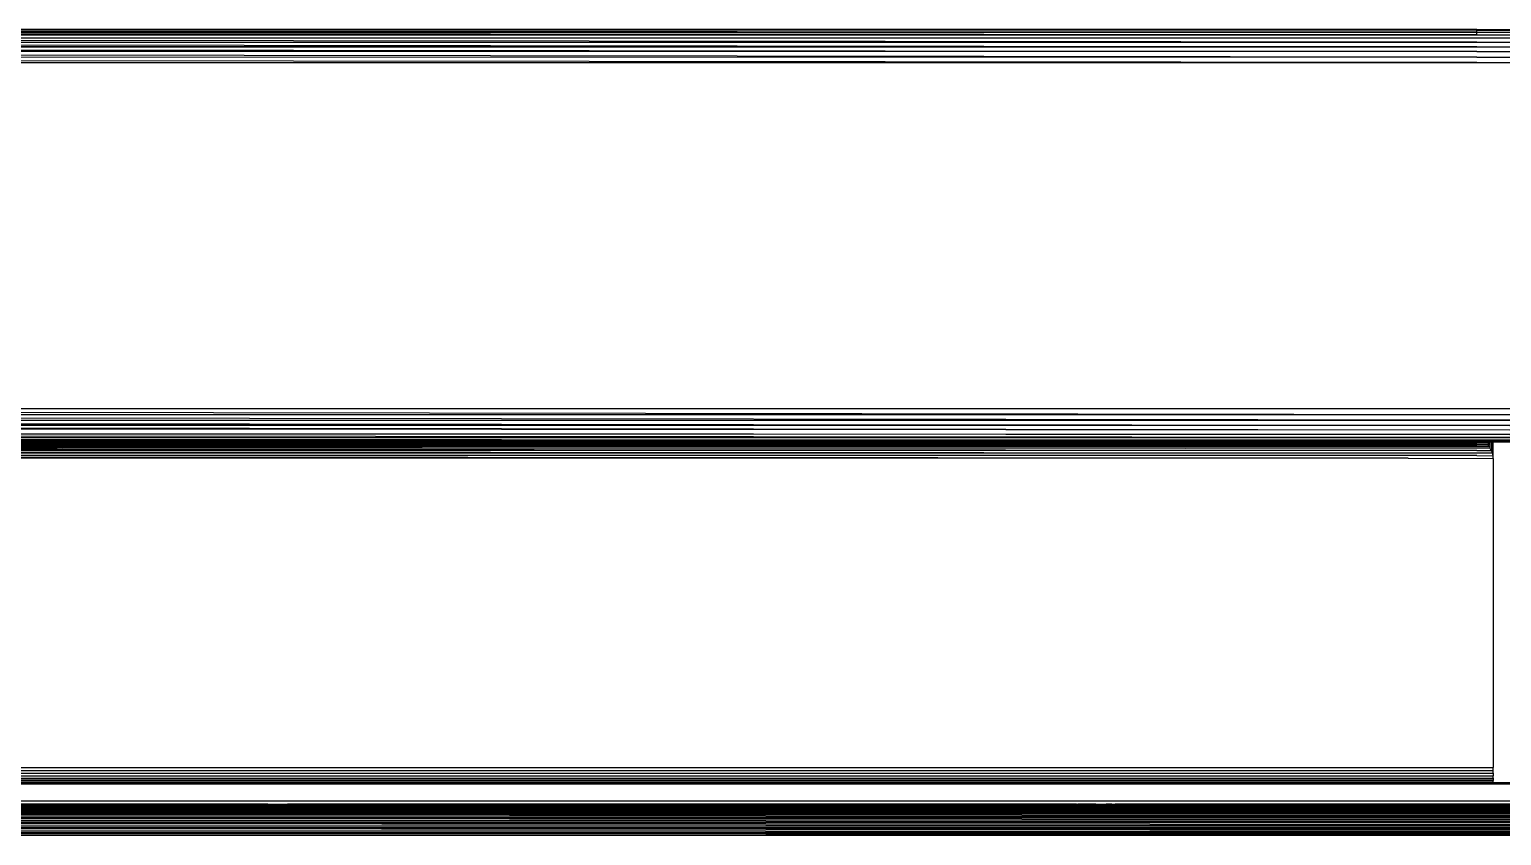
# Model space of a CAD drawing. Header units: inches. Extents: x 12 to 4609, y 5 to 3256.
# Drawn here: x 1011.4 to 1189.2, y 2544.5 to 2641.8 of the extents above; entities that cross this region are included whole.
import ezdxf

# ---------------------------------------------------------------- set-up
doc = ezdxf.new("R2010")
doc.units = ezdxf.units.IN
doc.header["$MEASUREMENT"] = 0

msp = doc.modelspace()

# ---------------------------------------------------------------- linework, layer by layer
for p, q in [((1186.19, 2641.81), (694.18, 2641.81)), ((694.18, 2641.81), (1186.19, 2641.71)), ((1186.19, 2640.29), (694.21, 2640.77)), ((1190.19, 2640.77), (694.21, 2640.77)), ((1186.19, 2641.71), (694.3, 2641.68)), ((1186.19, 2641.49), (694.3, 2641.68)), ((694.5, 2641.49), (1186.19, 2641.49)), ((694.5, 2641.49), (1186.19, 2641.18)), ((694.53, 2641.46), (1186.19, 2641.18)), ((1186.19, 2641.18), (694.56, 2641.42)), ((694.81, 2641.18), (1186.19, 2641.18)), ((1186.19, 2641.81), (1190.19, 2641.81)), ((1186.19, 2641.71), (1186.19, 2641.81)), ((1186.19, 2641.71), (1190.19, 2641.71)), ((1186.19, 2641.49), (1186.19, 2641.71)), ((1186.19, 2641.49), (1190.19, 2641.49)), ((1186.19, 2641.18), (1186.19, 2641.49)), ((1186.19, 2641.18), (1190.19, 2641.18)), ((1186.19, 2639.73), (694.23, 2639.76)), ((694.23, 2639.73), (1186.19, 2639.73)), ((694.23, 2639.73), (1186.19, 2639.13)), ((1186.19, 2639.13), (694.24, 2639.16)), ((1186.19, 2638.48), (694.24, 2639.13)), ((1186.19, 2639.13), (694.24, 2639.13)), ((695.7, 2640.29), (1186.19, 2640.29)), ((695.7, 2640.29), (1186.19, 2639.73)), ((1186.19, 2640.29), (1190.19, 2640.29)), ((1186.19, 2639.73), (1190.19, 2639.73)), ((1186.19, 2639.13), (1190.19, 2639.13)), ((694.24, 2638.52), (1186.19, 2638.48)), ((1186.19, 2638.48), (694.24, 2638.34)), ((1186.19, 2637.82), (694.24, 2638.34)), ((694.25, 2637.82), (1186.19, 2637.82)), ((1186.19, 2638.48), (1190.19, 2638.48)), ((1186.19, 2637.82), (1190.19, 2637.82)), ((1190.19, 2596), (736.07, 2596)), ((1190.19, 2595.3), (736.07, 2596)), ((1190.19, 2595.3), (736.76, 2595.3)), ((1190.19, 2594.63), (736.76, 2595.3)), ((1190.19, 2594.63), (736.76, 2595.26)), ((737.37, 2594.63), (1190.19, 2594)), ((737.37, 2594.63), (1190.19, 2594.63)), ((737.47, 2594.53), (1190.19, 2594)), ((1190.19, 2594), (737.56, 2594.44)), ((1190.19, 2594), (737.99, 2594.01)), ((1190.19, 2593.43), (737.99, 2594.01)), ((1190.19, 2593.43), (738.23, 2593.78)), ((738.8, 2593.2), (1190.19, 2592.93)), ((1190.19, 2592.93), (738.86, 2593.14)), ((1190.19, 2592.93), (739.06, 2592.95)), ((1190.19, 2592.54), (739.06, 2592.95)), ((739.35, 2592.65), (1190.19, 2592.54)), ((739.46, 2592.55), (1190.19, 2592.24)), ((739.46, 2592.55), (1190.19, 2592.54)), ((1190.19, 2592.24), (739.7, 2592.31)), ((1190.19, 2592.24), (739.73, 2592.27)), ((739.95, 2592.06), (1190.19, 2592.24)), ((1190.19, 2592.06), (739.95, 2592.06)), ((741.99, 2591.7), (1186.19, 2591.71)), ((1186.19, 2591.51), (741.99, 2591.7)), ((741.99, 2591.55), (1186.19, 2591.51)), ((1186.19, 2591.71), (742.01, 2591.86)), ((1130.79, 2591.86), (742.01, 2591.86)), ((742.01, 2590.99), (1186.19, 2590.69)), ((1186.19, 2590.99), (742.01, 2590.99)), ((742.02, 2591.51), (1186.19, 2591.51)), ((742.02, 2591.33), (1058.83, 2591.33)), ((1058.83, 2591.33), (742.02, 2591.28)), ((1151.06, 2591.28), (742.02, 2591.25)), ((1014.72, 2591.09), (742.02, 2591.25)), ((742.02, 2590.69), (1186.19, 2590.69)), ((774.31, 2591.98), (1130.79, 2591.86)), ((832.95, 2591.46), (1058.83, 2591.33)), ((1008.06, 2592), (1186.19, 2591.98)), ((1014.72, 2591.09), (1015.42, 2591.09)), ((1186.19, 2590.99), (1015.42, 2591.09)), ((1058.83, 2591.33), (1151.06, 2591.28)), ((1187.61, 2591.87), (1130.79, 2591.86)), ((1187.81, 2591.27), (1151.06, 2591.28)), ((1186.19, 2591.98), (1186.54, 2592)), ((1186.19, 2591.71), (1187.61, 2591.71)), ((1186.19, 2591.51), (1187.61, 2591.51)), ((1186.19, 2590.99), (1187.95, 2590.99)), ((1186.19, 2590.69), (1186.37, 2590.7)), ((1186.37, 2590.7), (1188.1, 2590.69)), ((1186.64, 2591.98), (1186.54, 2592)), ((1186.81, 2592), (1186.64, 2591.98)), ((1186.81, 2591.93), (1186.64, 2591.98)), ((1186.81, 2591.93), (1186.81, 2592)), ((1186.81, 2592), (1187.61, 2592)), ((1187.61, 2592), (1187.81, 2592)), ((1187.61, 2591.87), (1187.61, 2592)), ((1187.61, 2591.87), (1187.81, 2591.87)), ((1187.61, 2591.71), (1187.61, 2591.87)), ((1187.61, 2591.71), (1187.81, 2591.71)), ((1187.61, 2591.51), (1187.61, 2591.71)), ((1187.61, 2591.45), (1187.61, 2591.51)), ((1187.61, 2591.51), (1187.81, 2591.51)), ((1187.81, 2591.87), (1187.81, 2592)), ((1187.98, 2592), (1187.81, 2592)), ((1187.81, 2591.71), (1187.81, 2591.87)), ((1187.81, 2591.51), (1187.81, 2591.71)), ((1187.81, 2591.27), (1187.81, 2591.51)), ((1187.81, 2591.21), (1187.81, 2591.27)), ((1187.95, 2590.99), (1187.81, 2591.21)), ((1187.98, 2590.94), (1187.95, 2590.99)), ((1187.98, 2592), (1187.98, 2590.94)), ((1188.1, 2592), (1187.98, 2592)), ((1188.1, 2590.69), (1187.98, 2590.94)), ((1188.1, 2590.69), (1188.1, 2592)), ((1188.17, 2592), (1188.1, 2592)), ((1188.1, 2590.66), (1188.1, 2590.69)), ((1188.17, 2590.35), (1188.1, 2590.66)), ((1188.19, 2591.38), (1188.17, 2592)), ((1190.19, 2592), (1188.17, 2592)), ((1188.19, 2590.37), (1188.19, 2591.38)), ((1177.91, 2590.05), (742.03, 2590.37)), ((1177.91, 2590.05), (742.03, 2590.34)), ((1177.91, 2590.05), (742.03, 2590.04)), ((857.19, 2590.57), (1186.19, 2590.37)), ((1186.19, 2590.37), (883.78, 2590.37)), ((1177.91, 2590.05), (1188.19, 2590.04)), ((1186.19, 2590.37), (1188.17, 2590.35)), ((1188.17, 2590.35), (1188.19, 2590.37)), ((1188.19, 2590.33), (1188.17, 2590.35)), ((1188.19, 2590.04), (1188.19, 2590.33)), ((1188.19, 2590.04), (1188.19, 2552.71)), ((783.37, 2552.71), (1188.19, 2552.71)), ((783.37, 2552.36), (1188.19, 2552.36)), ((783.37, 2552.02), (1188.19, 2552.02)), ((783.37, 2551.71), (1188.19, 2551.71)), ((1188.19, 2552.36), (1188.19, 2552.71)), ((1188.19, 2552.02), (1188.19, 2552.36)), ((1188.19, 2552.02), (1188.19, 2551.71)), ((1188.19, 2551.43), (1188.19, 2551.71)), ((783.37, 2551.42), (1188.19, 2551.43)), ((783.37, 2551.34), (1188.19, 2551.34)), ((783.37, 2551.17), (1188.19, 2551.17)), ((783.37, 2550.97), (1188.19, 2550.97)), ((783.37, 2550.83), (1190.19, 2550.83)), ((783.37, 2550.74), (1190.19, 2550.74)), ((1190.19, 2550.71), (783.37, 2550.71)), ((1188.19, 2551.43), (1188.19, 2551.34)), ((1188.19, 2551.34), (1188.19, 2551.17)), ((1188.19, 2550.97), (1188.19, 2551.17)), ((1188.19, 2550.97), (1188.19, 2550.92)), ((1188.19, 2550.92), (1190.19, 2550.92)), ((783.37, 2548.71), (1190.19, 2548.71)), ((1037.69, 2548.31), (785.79, 2548.31)), ((785.99, 2548.25), (1037.69, 2548.26)), ((785.99, 2548.25), (1037.69, 2548.23)), ((786.09, 2548.16), (1594.21, 2548.08)), ((786.09, 2548.16), (1594.12, 2547.93)), ((1037.69, 2548.16), (786.09, 2548.16)), ((786.18, 2548.07), (1037.69, 2548.03)), ((1037.69, 2547.83), (786.27, 2547.93)), ((1037.69, 2547.89), (786.27, 2547.93)), ((1037.69, 2547.93), (786.27, 2547.93)), ((1037.69, 2548.31), (1037.73, 2548.31)), ((1037.69, 2548.31), (1037.69, 2548.26)), ((1037.69, 2548.26), (1037.69, 2548.23)), ((1037.69, 2548.26), (1037.73, 2548.26)), ((1037.69, 2548.23), (1037.73, 2548.23)), ((1037.69, 2548.23), (1037.69, 2548.16)), ((1037.73, 2548.16), (1037.69, 2548.16)), ((1037.69, 2548.03), (1037.69, 2547.93)), ((1037.69, 2548.03), (1037.73, 2548.03)), ((1037.73, 2547.93), (1037.69, 2547.93)), ((1037.69, 2547.93), (1037.69, 2547.89)), ((1037.84, 2548.31), (1037.73, 2548.31)), ((1037.73, 2548.31), (1037.73, 2548.26)), ((1037.73, 2548.26), (1037.73, 2548.23)), ((1037.73, 2548.26), (1037.84, 2548.26)), ((1037.73, 2548.23), (1037.73, 2548.16)), ((1037.73, 2548.23), (1037.84, 2548.23)), ((1037.84, 2548.16), (1037.73, 2548.16)), ((1037.73, 2548.03), (1037.73, 2547.93)), ((1037.73, 2548.03), (1037.84, 2548.03)), ((1037.84, 2547.93), (1037.73, 2547.93)), ((1037.73, 2547.93), (1037.73, 2547.89)), ((1038.03, 2548.31), (1037.84, 2548.31)), ((1037.84, 2548.31), (1037.84, 2548.26)), ((1037.84, 2548.26), (1037.84, 2548.23)), ((1037.84, 2548.26), (1038.03, 2548.26)), ((1037.84, 2548.23), (1037.84, 2548.16)), ((1037.84, 2548.23), (1038.03, 2548.23)), ((1038.03, 2548.16), (1037.84, 2548.16)), ((1037.84, 2548.03), (1037.84, 2547.93)), ((1037.84, 2548.03), (1038.03, 2548.03)), ((1038.03, 2547.93), (1037.84, 2547.93)), ((1037.84, 2547.93), (1037.84, 2547.89)), ((1038.28, 2548.31), (1038.03, 2548.31)), ((1038.03, 2548.31), (1038.03, 2548.26)), ((1038.03, 2548.26), (1038.03, 2548.23)), ((1038.03, 2548.26), (1038.28, 2548.26)), ((1038.03, 2548.23), (1038.03, 2548.16)), ((1038.03, 2548.23), (1038.28, 2548.23)), ((1038.28, 2548.16), (1038.03, 2548.16)), ((1038.03, 2548.03), (1038.03, 2547.93)), ((1038.03, 2548.03), (1038.28, 2548.03)), ((1038.03, 2547.93), (1038.03, 2547.89)), ((1038.28, 2547.93), (1038.03, 2547.93)), ((1038.59, 2548.31), (1038.28, 2548.31)), ((1038.28, 2548.31), (1038.28, 2548.26)), ((1038.28, 2548.26), (1038.28, 2548.23)), ((1038.28, 2548.26), (1038.59, 2548.26)), ((1038.28, 2548.23), (1038.28, 2548.16)), ((1038.28, 2548.23), (1038.59, 2548.23)), ((1038.59, 2548.16), (1038.28, 2548.16)), ((1038.28, 2548.03), (1038.28, 2547.93)), ((1038.28, 2548.03), (1038.59, 2548.03)), ((1038.28, 2547.93), (1038.28, 2547.89)), ((1038.59, 2547.93), (1038.28, 2547.93)), ((1038.94, 2548.31), (1038.59, 2548.31)), ((1038.59, 2548.31), (1038.59, 2548.26)), ((1038.59, 2548.26), (1038.59, 2548.23)), ((1038.59, 2548.26), (1038.94, 2548.26)), ((1038.59, 2548.23), (1038.59, 2548.16)), ((1038.59, 2548.23), (1038.94, 2548.23)), ((1038.94, 2548.16), (1038.59, 2548.16)), ((1038.59, 2548.03), (1038.59, 2547.93)), ((1038.59, 2548.03), (1038.94, 2548.03)), ((1038.59, 2547.93), (1038.59, 2547.89)), ((1038.94, 2547.93), (1038.59, 2547.93)), ((1039.34, 2548.31), (1038.94, 2548.31)), ((1038.94, 2548.31), (1038.94, 2548.26)), ((1038.94, 2548.26), (1038.94, 2548.23)), ((1038.94, 2548.26), (1039.34, 2548.26)), ((1038.94, 2548.23), (1038.94, 2548.16)), ((1038.94, 2548.23), (1039.34, 2548.23)), ((1039.34, 2548.16), (1038.94, 2548.16)), ((1038.94, 2548.03), (1038.94, 2547.93)), ((1038.94, 2548.03), (1039.34, 2548.03)), ((1038.94, 2547.93), (1038.94, 2547.89)), ((1039.34, 2547.93), (1038.94, 2547.93)), ((1039.76, 2548.31), (1039.34, 2548.31)), ((1039.34, 2548.31), (1039.34, 2548.26)), ((1039.34, 2548.26), (1039.34, 2548.23)), ((1039.34, 2548.26), (1039.76, 2548.26)), ((1039.34, 2548.23), (1039.34, 2548.16)), ((1039.34, 2548.23), (1039.76, 2548.23)), ((1039.76, 2548.16), (1039.34, 2548.16)), ((1039.34, 2548.03), (1039.34, 2547.93)), ((1039.34, 2548.03), (1039.76, 2548.03)), ((1039.34, 2547.93), (1039.34, 2547.89)), ((1039.76, 2547.93), (1039.34, 2547.93)), ((1040.19, 2548.31), (1039.76, 2548.31)), ((1039.76, 2548.31), (1039.76, 2548.26)), ((1039.76, 2548.26), (1039.76, 2548.23)), ((1039.76, 2548.26), (1040.19, 2548.26)), ((1039.76, 2548.23), (1039.76, 2548.16)), ((1039.76, 2548.23), (1040.19, 2548.23)), ((1040.19, 2548.16), (1039.76, 2548.16)), ((1039.76, 2548.03), (1039.76, 2547.93)), ((1039.76, 2548.03), (1040.19, 2548.03)), ((1039.76, 2547.93), (1039.76, 2547.89)), ((1040.19, 2547.93), (1039.76, 2547.93)), ((1040.19, 2548.31), (1040.63, 2548.31)), ((1040.19, 2548.26), (1040.19, 2548.31)), ((1040.19, 2548.23), (1040.19, 2548.26)), ((1040.19, 2548.26), (1040.63, 2548.26)), ((1040.19, 2548.16), (1040.19, 2548.23)), ((1040.19, 2548.23), (1040.63, 2548.23)), ((1040.63, 2548.16), (1040.19, 2548.16)), ((1040.19, 2547.93), (1040.19, 2548.03)), ((1040.19, 2548.03), (1040.63, 2548.03)), ((1040.19, 2547.89), (1040.19, 2547.93)), ((1040.63, 2547.93), (1040.19, 2547.93)), ((1040.63, 2548.31), (1041.05, 2548.31)), ((1040.63, 2548.31), (1040.63, 2548.26)), ((1040.63, 2548.26), (1040.63, 2548.23)), ((1040.63, 2548.26), (1041.05, 2548.26)), ((1040.63, 2548.23), (1040.63, 2548.16)), ((1040.63, 2548.23), (1041.05, 2548.23)), ((1041.05, 2548.16), (1040.63, 2548.16)), ((1040.63, 2548.03), (1040.63, 2547.93)), ((1040.63, 2548.03), (1041.05, 2548.03)), ((1040.63, 2547.93), (1040.63, 2547.89)), ((1041.05, 2547.93), (1040.63, 2547.93)), ((1041.05, 2548.31), (1041.44, 2548.31)), ((1041.05, 2548.31), (1041.05, 2548.26)), ((1041.05, 2548.26), (1041.05, 2548.23)), ((1041.05, 2548.26), (1041.44, 2548.26)), ((1041.05, 2548.23), (1041.05, 2548.16)), ((1041.05, 2548.23), (1041.44, 2548.23)), ((1041.44, 2548.16), (1041.05, 2548.16)), ((1041.05, 2548.03), (1041.05, 2547.93)), ((1041.05, 2548.03), (1041.44, 2548.03)), ((1041.05, 2547.93), (1041.05, 2547.89)), ((1041.44, 2547.93), (1041.05, 2547.93)), ((1041.44, 2548.31), (1041.8, 2548.31)), ((1041.44, 2548.31), (1041.44, 2548.26)), ((1041.44, 2548.26), (1041.44, 2548.23)), ((1041.44, 2548.26), (1041.8, 2548.26)), ((1041.44, 2548.23), (1041.44, 2548.16)), ((1041.44, 2548.23), (1041.8, 2548.23)), ((1041.8, 2548.16), (1041.44, 2548.16)), ((1041.44, 2548.03), (1041.44, 2547.93)), ((1041.44, 2548.03), (1041.8, 2548.03)), ((1041.44, 2547.93), (1041.44, 2547.89)), ((1041.8, 2547.93), (1041.44, 2547.93)), ((1041.8, 2548.31), (1042.11, 2548.31)), ((1041.8, 2548.31), (1041.8, 2548.26)), ((1041.8, 2548.26), (1041.8, 2548.23)), ((1041.8, 2548.26), (1042.11, 2548.26)), ((1041.8, 2548.23), (1041.8, 2548.16)), ((1041.8, 2548.23), (1042.11, 2548.23)), ((1042.11, 2548.16), (1041.8, 2548.16)), ((1041.8, 2548.03), (1041.8, 2547.93)), ((1041.8, 2548.03), (1042.11, 2548.03)), ((1041.8, 2547.93), (1041.8, 2547.89)), ((1042.11, 2547.93), (1041.8, 2547.93)), ((1042.11, 2548.31), (1042.36, 2548.31)), ((1042.11, 2548.31), (1042.11, 2548.26)), ((1042.11, 2548.26), (1042.11, 2548.23)), ((1042.11, 2548.26), (1042.36, 2548.26)), ((1042.11, 2548.23), (1042.11, 2548.16)), ((1042.11, 2548.23), (1042.36, 2548.23)), ((1042.36, 2548.16), (1042.11, 2548.16)), ((1042.11, 2548.03), (1042.11, 2547.93)), ((1042.11, 2548.03), (1042.36, 2548.03)), ((1042.11, 2547.93), (1042.11, 2547.89)), ((1042.36, 2547.93), (1042.11, 2547.93)), ((1042.36, 2548.31), (1042.54, 2548.31)), ((1042.36, 2548.31), (1042.36, 2548.26)), ((1042.36, 2548.26), (1042.36, 2548.23)), ((1042.36, 2548.26), (1042.54, 2548.26)), ((1042.36, 2548.23), (1042.36, 2548.16)), ((1042.36, 2548.23), (1042.54, 2548.23)), ((1042.54, 2548.16), (1042.36, 2548.16)), ((1042.36, 2548.03), (1042.36, 2547.93)), ((1042.36, 2548.03), (1042.54, 2548.03)), ((1042.36, 2547.93), (1042.36, 2547.89)), ((1042.54, 2547.93), (1042.36, 2547.93)), ((1042.66, 2548.31), (1042.54, 2548.31)), ((1042.54, 2548.31), (1042.54, 2548.26)), ((1042.54, 2548.26), (1042.54, 2548.23)), ((1042.54, 2548.26), (1042.66, 2548.26)), ((1042.54, 2548.23), (1042.54, 2548.16)), ((1042.54, 2548.23), (1042.66, 2548.23)), ((1042.66, 2548.16), (1042.54, 2548.16)), ((1042.54, 2548.03), (1042.54, 2547.93)), ((1042.54, 2548.03), (1042.66, 2548.03)), ((1042.54, 2547.93), (1042.54, 2547.89)), ((1042.66, 2547.93), (1042.54, 2547.93)), ((1042.66, 2548.31), (1042.69, 2548.31)), ((1042.66, 2548.31), (1042.66, 2548.26)), ((1042.66, 2548.26), (1042.66, 2548.23)), ((1042.66, 2548.26), (1042.69, 2548.26)), ((1042.66, 2548.23), (1042.66, 2548.16)), ((1042.66, 2548.23), (1042.69, 2548.23)), ((1042.69, 2548.16), (1042.66, 2548.16)), ((1042.66, 2548.03), (1042.66, 2547.93)), ((1042.66, 2548.03), (1042.69, 2548.03)), ((1042.66, 2547.93), (1042.66, 2547.89)), ((1042.69, 2547.93), (1042.66, 2547.93)), ((1042.69, 2548.31), (1042.69, 2548.26)), ((1137.69, 2548.31), (1042.69, 2548.31)), ((1042.69, 2548.26), (1042.69, 2548.23)), ((1042.69, 2548.26), (1137.69, 2548.26)), ((1042.69, 2548.23), (1042.69, 2548.16)), ((1042.69, 2548.23), (1137.69, 2548.22)), ((1137.69, 2548.16), (1042.69, 2548.16)), ((1042.69, 2548.03), (1042.69, 2547.93)), ((1042.69, 2548.03), (1137.69, 2548.01)), ((1042.69, 2547.93), (1042.69, 2547.89)), ((1137.69, 2547.93), (1042.69, 2547.93)), ((1137.73, 2548.31), (1137.69, 2548.31)), ((1137.69, 2548.31), (1137.69, 2548.26)), ((1137.69, 2548.26), (1137.69, 2548.22)), ((1137.69, 2548.26), (1137.73, 2548.26)), ((1137.69, 2548.22), (1137.69, 2548.16)), ((1137.69, 2548.22), (1137.73, 2548.22)), ((1137.73, 2548.16), (1137.69, 2548.16)), ((1137.69, 2548.01), (1137.69, 2547.93)), ((1137.69, 2548.01), (1137.73, 2548.01)), ((1137.69, 2547.93), (1137.69, 2547.88)), ((1137.73, 2547.93), (1137.69, 2547.93)), ((1137.84, 2548.31), (1137.73, 2548.31)), ((1137.73, 2548.31), (1137.73, 2548.26)), ((1137.73, 2548.26), (1137.73, 2548.22)), ((1137.73, 2548.26), (1137.84, 2548.26)), ((1137.73, 2548.22), (1137.73, 2548.16)), ((1137.73, 2548.22), (1137.84, 2548.22)), ((1137.84, 2548.16), (1137.73, 2548.16)), ((1137.73, 2548.01), (1137.73, 2547.93)), ((1137.73, 2548.01), (1137.84, 2548.01)), ((1137.73, 2547.93), (1137.73, 2547.88)), ((1137.84, 2547.93), (1137.73, 2547.93)), ((1137.84, 2548.31), (1138.03, 2548.31)), ((1137.84, 2548.31), (1137.84, 2548.26)), ((1137.84, 2548.26), (1137.84, 2548.22)), ((1137.84, 2548.26), (1138.03, 2548.26)), ((1137.84, 2548.22), (1137.84, 2548.16)), ((1137.84, 2548.22), (1138.03, 2548.22)), ((1138.03, 2548.16), (1137.84, 2548.16)), ((1137.84, 2548.01), (1137.84, 2547.93)), ((1137.84, 2548.01), (1138.03, 2548.01)), ((1137.84, 2547.93), (1137.84, 2547.88)), ((1138.03, 2547.93), (1137.84, 2547.93)), ((1138.28, 2548.31), (1138.03, 2548.31)), ((1138.03, 2548.31), (1138.03, 2548.26)), ((1138.03, 2548.26), (1138.03, 2548.22)), ((1138.03, 2548.26), (1138.28, 2548.26)), ((1138.03, 2548.22), (1138.03, 2548.16)), ((1138.03, 2548.22), (1138.28, 2548.22)), ((1138.28, 2548.16), (1138.03, 2548.16)), ((1138.03, 2548.01), (1138.03, 2547.93)), ((1138.03, 2548.01), (1138.28, 2548.01)), ((1138.03, 2547.93), (1138.03, 2547.88)), ((1138.28, 2547.93), (1138.03, 2547.93)), ((1138.59, 2548.31), (1138.28, 2548.31)), ((1138.28, 2548.31), (1138.28, 2548.26)), ((1138.28, 2548.26), (1138.28, 2548.22)), ((1138.28, 2548.26), (1138.59, 2548.26)), ((1138.28, 2548.22), (1138.28, 2548.16)), ((1138.28, 2548.22), (1138.59, 2548.22)), ((1138.59, 2548.16), (1138.28, 2548.16)), ((1138.28, 2548.01), (1138.28, 2547.93)), ((1138.28, 2548.01), (1138.59, 2548.01)), ((1138.28, 2547.93), (1138.28, 2547.88)), ((1138.59, 2547.93), (1138.28, 2547.93)), ((1138.94, 2548.31), (1138.59, 2548.31)), ((1138.59, 2548.31), (1138.59, 2548.26)), ((1138.59, 2548.26), (1138.59, 2548.22)), ((1138.59, 2548.26), (1138.94, 2548.26)), ((1138.59, 2548.22), (1138.59, 2548.16)), ((1138.59, 2548.22), (1138.94, 2548.22)), ((1138.94, 2548.16), (1138.59, 2548.16)), ((1138.59, 2548.01), (1138.59, 2547.93)), ((1138.59, 2548.01), (1138.94, 2548.01)), ((1138.59, 2547.93), (1138.59, 2547.88)), ((1138.94, 2547.93), (1138.59, 2547.93)), ((1139.34, 2548.31), (1138.94, 2548.31)), ((1138.94, 2548.31), (1138.94, 2548.26)), ((1138.94, 2548.26), (1138.94, 2548.22)), ((1138.94, 2548.26), (1139.34, 2548.26)), ((1138.94, 2548.22), (1138.94, 2548.16)), ((1138.94, 2548.22), (1139.34, 2548.22)), ((1139.34, 2548.16), (1138.94, 2548.16)), ((1138.94, 2548.01), (1139.34, 2548.01)), ((1138.94, 2548.01), (1138.94, 2547.93)), ((1138.94, 2547.93), (1138.94, 2547.88)), ((1139.34, 2547.93), (1138.94, 2547.93)), ((1139.76, 2548.31), (1139.34, 2548.31)), ((1139.34, 2548.31), (1139.34, 2548.26)), ((1139.34, 2548.26), (1139.34, 2548.22)), ((1139.34, 2548.26), (1139.76, 2548.26)), ((1139.34, 2548.22), (1139.34, 2548.16)), ((1139.34, 2548.22), (1139.76, 2548.22)), ((1139.76, 2548.16), (1139.34, 2548.16)), ((1139.34, 2548.01), (1139.34, 2547.93)), ((1139.34, 2548.01), (1139.76, 2548.01)), ((1139.34, 2547.93), (1139.34, 2547.88)), ((1139.76, 2547.93), (1139.34, 2547.93)), ((1139.76, 2548.31), (1139.76, 2548.26)), ((1140.19, 2548.31), (1139.76, 2548.31)), ((1139.76, 2548.26), (1139.76, 2548.22)), ((1139.76, 2548.26), (1140.19, 2548.26)), ((1139.76, 2548.22), (1139.76, 2548.16)), ((1139.76, 2548.22), (1140.19, 2548.22)), ((1140.19, 2548.16), (1139.76, 2548.16)), ((1139.76, 2548.01), (1140.19, 2548.01)), ((1139.76, 2548.01), (1139.76, 2547.93)), ((1139.76, 2547.93), (1139.76, 2547.88)), ((1140.19, 2547.93), (1139.76, 2547.93)), ((1140.19, 2548.26), (1140.19, 2548.31)), ((1140.19, 2548.31), (1140.63, 2548.31)), ((1140.19, 2548.22), (1140.19, 2548.26)), ((1140.19, 2548.26), (1140.63, 2548.26)), ((1140.19, 2548.16), (1140.19, 2548.22)), ((1140.19, 2548.22), (1140.63, 2548.22)), ((1140.63, 2548.16), (1140.19, 2548.16)), ((1140.19, 2548.01), (1140.63, 2548.01)), ((1140.19, 2547.93), (1140.19, 2548.01)), ((1140.19, 2547.88), (1140.19, 2547.93)), ((1140.63, 2547.93), (1140.19, 2547.93)), ((1140.63, 2548.31), (1141.05, 2548.31)), ((1140.63, 2548.31), (1140.63, 2548.26)), ((1140.63, 2548.26), (1140.63, 2548.22)), ((1140.63, 2548.26), (1141.05, 2548.26)), ((1140.63, 2548.22), (1140.63, 2548.16)), ((1140.63, 2548.22), (1141.05, 2548.22)), ((1141.05, 2548.16), (1140.63, 2548.16)), ((1140.63, 2548.01), (1141.05, 2548.01)), ((1140.63, 2548.01), (1140.63, 2547.93)), ((1140.63, 2547.93), (1140.63, 2547.88)), ((1141.05, 2547.93), (1140.63, 2547.93)), ((1141.05, 2548.31), (1141.44, 2548.31)), ((1141.05, 2548.31), (1141.05, 2548.26)), ((1141.05, 2548.26), (1141.05, 2548.22)), ((1141.05, 2548.26), (1141.44, 2548.26)), ((1141.05, 2548.22), (1141.05, 2548.16)), ((1141.05, 2548.22), (1141.44, 2548.22)), ((1141.44, 2548.16), (1141.05, 2548.16)), ((1141.05, 2548.01), (1141.44, 2548.01)), ((1141.05, 2548.01), (1141.05, 2547.93)), ((1141.05, 2547.93), (1141.05, 2547.88)), ((1141.44, 2547.93), (1141.05, 2547.93)), ((1141.8, 2548.31), (1141.44, 2548.31)), ((1141.44, 2548.31), (1141.44, 2548.26)), ((1141.44, 2548.26), (1141.44, 2548.22)), ((1141.44, 2548.26), (1141.8, 2548.26)), ((1141.44, 2548.22), (1141.44, 2548.16)), ((1141.44, 2548.22), (1141.8, 2548.22)), ((1141.8, 2548.16), (1141.44, 2548.16)), ((1141.44, 2548.01), (1141.44, 2547.93)), ((1141.44, 2548.01), (1141.8, 2548.01)), ((1141.44, 2547.93), (1141.44, 2547.88)), ((1141.8, 2547.93), (1141.44, 2547.93)), ((1142.11, 2548.31), (1141.8, 2548.31)), ((1141.8, 2548.31), (1141.8, 2548.26)), ((1141.8, 2548.26), (1141.8, 2548.22)), ((1141.8, 2548.26), (1142.11, 2548.26)), ((1141.8, 2548.22), (1141.8, 2548.16)), ((1141.8, 2548.22), (1142.11, 2548.22)), ((1142.11, 2548.16), (1141.8, 2548.16)), ((1141.8, 2548.01), (1141.8, 2547.93)), ((1141.8, 2548.01), (1142.11, 2548.01)), ((1141.8, 2547.93), (1141.8, 2547.88)), ((1142.11, 2547.93), (1141.8, 2547.93)), ((1142.11, 2548.31), (1142.36, 2548.31)), ((1142.11, 2548.31), (1142.11, 2548.26)), ((1142.11, 2548.26), (1142.11, 2548.22)), ((1142.11, 2548.26), (1142.36, 2548.26)), ((1142.11, 2548.22), (1142.11, 2548.16)), ((1142.11, 2548.22), (1142.36, 2548.22)), ((1142.36, 2548.16), (1142.11, 2548.16)), ((1142.11, 2548.01), (1142.11, 2547.93)), ((1142.11, 2548.01), (1142.36, 2548.01)), ((1142.11, 2547.93), (1142.11, 2547.88)), ((1142.36, 2547.93), (1142.11, 2547.93)), ((1142.36, 2548.31), (1142.54, 2548.31)), ((1142.36, 2548.31), (1142.36, 2548.26)), ((1142.36, 2548.26), (1142.36, 2548.22)), ((1142.36, 2548.26), (1142.54, 2548.26)), ((1142.36, 2548.22), (1142.36, 2548.16)), ((1142.36, 2548.22), (1142.54, 2548.22)), ((1142.54, 2548.16), (1142.36, 2548.16)), ((1142.36, 2548.01), (1142.36, 2547.93)), ((1142.36, 2548.01), (1142.54, 2548.01)), ((1142.36, 2547.93), (1142.36, 2547.88)), ((1142.54, 2547.93), (1142.36, 2547.93)), ((1142.66, 2548.31), (1142.54, 2548.31)), ((1142.54, 2548.31), (1142.54, 2548.26)), ((1142.54, 2548.26), (1142.54, 2548.22)), ((1142.54, 2548.26), (1142.66, 2548.26)), ((1142.54, 2548.22), (1142.54, 2548.16)), ((1142.54, 2548.22), (1142.66, 2548.22)), ((1142.66, 2548.16), (1142.54, 2548.16)), ((1142.54, 2548.01), (1142.54, 2547.93)), ((1142.54, 2548.01), (1142.66, 2548.01)), ((1142.54, 2547.93), (1142.54, 2547.88)), ((1142.66, 2547.93), (1142.54, 2547.93)), ((1142.66, 2548.31), (1142.69, 2548.31)), ((1142.66, 2548.31), (1142.66, 2548.26)), ((1142.66, 2548.26), (1142.66, 2548.22)), ((1142.66, 2548.26), (1142.69, 2548.26)), ((1142.66, 2548.22), (1142.66, 2548.16)), ((1142.66, 2548.22), (1142.69, 2548.22)), ((1142.69, 2548.16), (1142.66, 2548.16)), ((1142.66, 2548.01), (1142.66, 2547.93)), ((1142.66, 2548.01), (1142.69, 2548.01)), ((1142.66, 2547.93), (1142.66, 2547.88)), ((1142.69, 2547.93), (1142.66, 2547.93)), ((1142.69, 2548.31), (1142.69, 2548.26)), ((1237.69, 2548.31), (1142.69, 2548.31)), ((1142.69, 2548.26), (1142.69, 2548.22)), ((1142.69, 2548.26), (1237.69, 2548.25)), ((1142.69, 2548.22), (1142.69, 2548.16)), ((1142.69, 2548.22), (1237.69, 2548.21)), ((1237.69, 2548.16), (1142.69, 2548.16)), ((1142.69, 2548.01), (1142.69, 2547.93)), ((1142.69, 2548.01), (1237.69, 2548)), ((1142.69, 2547.93), (1142.69, 2547.88)), ((1237.69, 2547.93), (1142.69, 2547.93)), ((786.36, 2547.8), (1037.69, 2547.74)), ((1037.69, 2547.61), (786.46, 2547.61)), ((1037.69, 2547.48), (786.46, 2547.61)), ((1037.69, 2547.55), (786.46, 2547.61)), ((1037.69, 2547.35), (786.55, 2547.42)), ((1593.56, 2546.69), (786.64, 2547.19)), ((1593.66, 2546.97), (786.64, 2547.19)), ((1593.74, 2547.19), (786.64, 2547.19)), ((1593.56, 2546.69), (786.74, 2546.96)), ((1593.37, 2546.13), (786.83, 2546.69)), ((1593.47, 2546.44), (786.83, 2546.69)), ((1593.56, 2546.69), (786.83, 2546.69)), ((786.92, 2546.43), (1593.37, 2546.13)), ((1593.37, 2546.13), (787.02, 2546.12)), ((1037.73, 2547.89), (1037.69, 2547.89)), ((1037.69, 2547.89), (1037.69, 2547.83)), ((1037.73, 2547.83), (1037.69, 2547.83)), ((1037.69, 2547.83), (1037.69, 2547.74)), ((1037.69, 2547.74), (1037.73, 2547.74)), ((1037.69, 2547.74), (1037.69, 2547.61)), ((1037.73, 2547.61), (1037.69, 2547.61)), ((1037.69, 2547.61), (1037.69, 2547.55)), ((1037.73, 2547.55), (1037.69, 2547.55)), ((1037.69, 2547.48), (1037.69, 2547.35)), ((1037.73, 2547.48), (1037.69, 2547.48)), ((1037.73, 2547.35), (1037.69, 2547.35)), ((1037.84, 2547.89), (1037.73, 2547.89)), ((1037.73, 2547.89), (1037.73, 2547.83)), ((1037.73, 2547.83), (1037.73, 2547.74)), ((1037.84, 2547.83), (1037.73, 2547.83)), ((1037.73, 2547.74), (1037.73, 2547.61)), ((1037.73, 2547.74), (1037.84, 2547.74)), ((1037.73, 2547.61), (1037.73, 2547.55)), ((1037.84, 2547.61), (1037.73, 2547.61)), ((1037.84, 2547.55), (1037.73, 2547.55)), ((1037.73, 2547.48), (1037.73, 2547.35)), ((1037.84, 2547.48), (1037.73, 2547.48)), ((1037.84, 2547.35), (1037.73, 2547.35)), ((1037.84, 2547.89), (1037.84, 2547.83)), ((1038.03, 2547.89), (1037.84, 2547.89)), ((1037.84, 2547.83), (1037.84, 2547.74)), ((1038.03, 2547.83), (1037.84, 2547.83)), ((1037.84, 2547.74), (1037.84, 2547.61)), ((1037.84, 2547.74), (1038.03, 2547.74)), ((1037.84, 2547.61), (1037.84, 2547.55)), ((1038.03, 2547.61), (1037.84, 2547.61)), ((1038.03, 2547.55), (1037.84, 2547.55)), ((1037.84, 2547.48), (1037.84, 2547.35)), ((1038.03, 2547.48), (1037.84, 2547.48)), ((1038.03, 2547.35), (1037.84, 2547.35)), ((1038.03, 2547.89), (1038.03, 2547.83)), ((1038.28, 2547.89), (1038.03, 2547.89)), ((1038.03, 2547.83), (1038.03, 2547.74)), ((1038.28, 2547.83), (1038.03, 2547.83)), ((1038.03, 2547.74), (1038.03, 2547.61)), ((1038.03, 2547.74), (1038.28, 2547.74)), ((1038.03, 2547.61), (1038.03, 2547.55)), ((1038.28, 2547.61), (1038.03, 2547.61)), ((1038.28, 2547.55), (1038.03, 2547.55)), ((1038.03, 2547.48), (1038.03, 2547.35)), ((1038.28, 2547.48), (1038.03, 2547.48)), ((1038.28, 2547.35), (1038.03, 2547.35)), ((1038.28, 2547.89), (1038.28, 2547.83)), ((1038.59, 2547.89), (1038.28, 2547.89)), ((1038.28, 2547.83), (1038.28, 2547.74)), ((1038.59, 2547.83), (1038.28, 2547.83)), ((1038.28, 2547.74), (1038.28, 2547.61)), ((1038.28, 2547.74), (1038.59, 2547.74)), ((1038.28, 2547.61), (1038.28, 2547.55)), ((1038.59, 2547.61), (1038.28, 2547.61)), ((1038.59, 2547.55), (1038.28, 2547.55)), ((1038.28, 2547.48), (1038.28, 2547.35)), ((1038.59, 2547.48), (1038.28, 2547.48)), ((1038.59, 2547.35), (1038.28, 2547.35)), ((1038.59, 2547.89), (1038.59, 2547.83)), ((1038.94, 2547.89), (1038.59, 2547.89)), ((1038.59, 2547.83), (1038.59, 2547.74)), ((1038.94, 2547.83), (1038.59, 2547.83)), ((1038.59, 2547.74), (1038.59, 2547.61)), ((1038.59, 2547.74), (1038.94, 2547.74)), ((1038.59, 2547.61), (1038.59, 2547.55)), ((1038.94, 2547.61), (1038.59, 2547.61)), ((1038.94, 2547.55), (1038.59, 2547.55)), ((1038.59, 2547.48), (1038.59, 2547.35)), ((1038.94, 2547.47), (1038.59, 2547.48)), ((1038.94, 2547.35), (1038.59, 2547.35)), ((1038.94, 2547.89), (1038.94, 2547.83)), ((1039.34, 2547.89), (1038.94, 2547.89)), ((1038.94, 2547.83), (1038.94, 2547.74)), ((1039.34, 2547.83), (1038.94, 2547.83)), ((1038.94, 2547.74), (1038.94, 2547.61)), ((1038.94, 2547.74), (1039.34, 2547.74)), ((1038.94, 2547.61), (1038.94, 2547.55)), ((1039.34, 2547.61), (1038.94, 2547.61)), ((1039.34, 2547.55), (1038.94, 2547.55)), ((1038.94, 2547.47), (1038.94, 2547.35)), ((1039.34, 2547.47), (1038.94, 2547.47)), ((1039.34, 2547.35), (1038.94, 2547.35)), ((1039.34, 2547.89), (1039.34, 2547.83)), ((1039.76, 2547.89), (1039.34, 2547.89)), ((1039.34, 2547.83), (1039.34, 2547.74)), ((1039.76, 2547.83), (1039.34, 2547.83)), ((1039.34, 2547.74), (1039.34, 2547.61)), ((1039.34, 2547.74), (1039.76, 2547.74)), ((1039.34, 2547.61), (1039.34, 2547.55)), ((1039.76, 2547.61), (1039.34, 2547.61)), ((1039.76, 2547.55), (1039.34, 2547.55)), ((1039.34, 2547.47), (1039.34, 2547.35)), ((1039.76, 2547.47), (1039.34, 2547.47)), ((1039.76, 2547.35), (1039.34, 2547.35)), ((1039.76, 2547.89), (1039.76, 2547.83)), ((1040.19, 2547.89), (1039.76, 2547.89)), ((1039.76, 2547.83), (1039.76, 2547.74)), ((1040.19, 2547.83), (1039.76, 2547.83)), ((1039.76, 2547.74), (1039.76, 2547.61)), ((1039.76, 2547.74), (1040.19, 2547.74)), ((1039.76, 2547.61), (1039.76, 2547.55)), ((1040.19, 2547.61), (1039.76, 2547.61)), ((1040.19, 2547.55), (1039.76, 2547.55)), ((1039.76, 2547.47), (1039.76, 2547.35)), ((1040.19, 2547.47), (1039.76, 2547.47)), ((1040.19, 2547.35), (1039.76, 2547.35)), ((1040.19, 2547.83), (1040.19, 2547.89)), ((1040.63, 2547.89), (1040.19, 2547.89)), ((1040.19, 2547.74), (1040.19, 2547.83)), ((1040.63, 2547.83), (1040.19, 2547.83)), ((1040.19, 2547.61), (1040.19, 2547.74)), ((1040.19, 2547.74), (1040.63, 2547.74)), ((1040.19, 2547.55), (1040.19, 2547.61)), ((1040.63, 2547.61), (1040.19, 2547.61)), ((1040.63, 2547.55), (1040.19, 2547.55)), ((1040.19, 2547.35), (1040.19, 2547.47)), ((1040.63, 2547.47), (1040.19, 2547.47)), ((1040.63, 2547.35), (1040.19, 2547.35)), ((1040.63, 2547.89), (1040.63, 2547.83)), ((1041.05, 2547.89), (1040.63, 2547.89)), ((1040.63, 2547.83), (1040.63, 2547.74)), ((1041.05, 2547.83), (1040.63, 2547.83)), ((1040.63, 2547.74), (1040.63, 2547.61)), ((1040.63, 2547.74), (1041.05, 2547.74)), ((1040.63, 2547.61), (1040.63, 2547.55)), ((1041.05, 2547.61), (1040.63, 2547.61)), ((1041.05, 2547.55), (1040.63, 2547.55)), ((1040.63, 2547.47), (1040.63, 2547.35)), ((1041.05, 2547.47), (1040.63, 2547.47)), ((1041.05, 2547.35), (1040.63, 2547.35)), ((1041.05, 2547.89), (1041.05, 2547.83)), ((1041.44, 2547.89), (1041.05, 2547.89)), ((1041.05, 2547.83), (1041.05, 2547.74)), ((1041.44, 2547.83), (1041.05, 2547.83)), ((1041.05, 2547.74), (1041.05, 2547.61)), ((1041.05, 2547.74), (1041.44, 2547.74)), ((1041.05, 2547.61), (1041.05, 2547.55)), ((1041.44, 2547.61), (1041.05, 2547.61)), ((1041.44, 2547.55), (1041.05, 2547.55)), ((1041.05, 2547.47), (1041.05, 2547.35)), ((1041.44, 2547.47), (1041.05, 2547.47)), ((1041.44, 2547.35), (1041.05, 2547.35)), ((1041.44, 2547.89), (1041.44, 2547.83)), ((1041.8, 2547.89), (1041.44, 2547.89)), ((1041.44, 2547.83), (1041.44, 2547.74)), ((1041.8, 2547.83), (1041.44, 2547.83)), ((1041.44, 2547.74), (1041.44, 2547.61)), ((1041.44, 2547.74), (1041.8, 2547.74)), ((1041.44, 2547.61), (1041.44, 2547.55)), ((1041.8, 2547.61), (1041.44, 2547.61)), ((1041.8, 2547.55), (1041.44, 2547.55)), ((1041.44, 2547.47), (1041.44, 2547.35)), ((1041.8, 2547.47), (1041.44, 2547.47)), ((1041.8, 2547.35), (1041.44, 2547.35)), ((1041.8, 2547.89), (1041.8, 2547.83)), ((1042.11, 2547.89), (1041.8, 2547.89)), ((1041.8, 2547.83), (1041.8, 2547.74)), ((1042.11, 2547.83), (1041.8, 2547.83)), ((1041.8, 2547.74), (1041.8, 2547.61)), ((1041.8, 2547.74), (1042.11, 2547.74)), ((1041.8, 2547.61), (1041.8, 2547.55)), ((1042.11, 2547.61), (1041.8, 2547.61)), ((1042.11, 2547.55), (1041.8, 2547.55)), ((1041.8, 2547.47), (1041.8, 2547.35)), ((1042.11, 2547.47), (1041.8, 2547.47)), ((1042.11, 2547.35), (1041.8, 2547.35)), ((1042.11, 2547.89), (1042.11, 2547.83)), ((1042.36, 2547.89), (1042.11, 2547.89)), ((1042.11, 2547.83), (1042.11, 2547.74)), ((1042.36, 2547.83), (1042.11, 2547.83)), ((1042.11, 2547.74), (1042.11, 2547.61)), ((1042.11, 2547.74), (1042.36, 2547.74)), ((1042.11, 2547.61), (1042.11, 2547.55)), ((1042.36, 2547.61), (1042.11, 2547.61)), ((1042.36, 2547.55), (1042.11, 2547.55)), ((1042.11, 2547.47), (1042.11, 2547.35)), ((1042.36, 2547.47), (1042.11, 2547.47)), ((1042.36, 2547.35), (1042.11, 2547.35)), ((1042.36, 2547.89), (1042.36, 2547.83)), ((1042.54, 2547.89), (1042.36, 2547.89)), ((1042.36, 2547.83), (1042.36, 2547.74)), ((1042.54, 2547.83), (1042.36, 2547.83)), ((1042.36, 2547.74), (1042.36, 2547.61)), ((1042.36, 2547.74), (1042.54, 2547.74)), ((1042.36, 2547.61), (1042.36, 2547.55)), ((1042.54, 2547.61), (1042.36, 2547.61)), ((1042.54, 2547.55), (1042.36, 2547.55)), ((1042.36, 2547.47), (1042.36, 2547.35)), ((1042.54, 2547.47), (1042.36, 2547.47)), ((1042.54, 2547.35), (1042.36, 2547.35)), ((1042.54, 2547.89), (1042.54, 2547.83)), ((1042.66, 2547.89), (1042.54, 2547.89)), ((1042.54, 2547.83), (1042.54, 2547.74)), ((1042.66, 2547.83), (1042.54, 2547.83)), ((1042.54, 2547.74), (1042.54, 2547.61)), ((1042.54, 2547.74), (1042.66, 2547.74)), ((1042.54, 2547.61), (1042.54, 2547.55)), ((1042.66, 2547.61), (1042.54, 2547.61)), ((1042.66, 2547.55), (1042.54, 2547.55)), ((1042.54, 2547.47), (1042.54, 2547.35)), ((1042.66, 2547.47), (1042.54, 2547.47)), ((1042.66, 2547.35), (1042.54, 2547.35)), ((1042.66, 2547.89), (1042.66, 2547.83)), ((1042.69, 2547.89), (1042.66, 2547.89)), ((1042.66, 2547.83), (1042.66, 2547.74)), ((1042.69, 2547.83), (1042.66, 2547.83)), ((1042.66, 2547.74), (1042.66, 2547.61)), ((1042.66, 2547.74), (1042.69, 2547.74)), ((1042.66, 2547.61), (1042.66, 2547.55)), ((1042.69, 2547.61), (1042.66, 2547.61)), ((1042.69, 2547.55), (1042.66, 2547.55)), ((1042.66, 2547.47), (1042.66, 2547.35)), ((1042.69, 2547.47), (1042.66, 2547.47)), ((1042.69, 2547.35), (1042.66, 2547.35)), ((1042.69, 2547.89), (1042.69, 2547.83)), ((1137.69, 2547.88), (1042.69, 2547.89)), ((1042.69, 2547.83), (1042.69, 2547.74)), ((1137.69, 2547.79), (1042.69, 2547.83)), ((1042.69, 2547.74), (1042.69, 2547.61)), ((1042.69, 2547.74), (1137.69, 2547.71)), ((1042.69, 2547.61), (1042.69, 2547.55)), ((1137.69, 2547.61), (1042.69, 2547.61)), ((1137.69, 2547.53), (1042.69, 2547.55)), ((1042.69, 2547.47), (1042.69, 2547.35)), ((1137.69, 2547.42), (1042.69, 2547.47)), ((1137.69, 2547.32), (1042.69, 2547.35)), ((1137.69, 2547.88), (1137.69, 2547.79)), ((1137.73, 2547.88), (1137.69, 2547.88)), ((1137.69, 2547.79), (1137.69, 2547.71)), ((1137.73, 2547.79), (1137.69, 2547.79)), ((1137.69, 2547.71), (1137.69, 2547.61)), ((1137.69, 2547.71), (1137.73, 2547.71)), ((1137.69, 2547.61), (1137.69, 2547.53)), ((1137.73, 2547.61), (1137.69, 2547.61)), ((1137.73, 2547.53), (1137.69, 2547.53)), ((1137.69, 2547.42), (1137.69, 2547.32)), ((1137.73, 2547.42), (1137.69, 2547.42)), ((1137.73, 2547.32), (1137.69, 2547.32)), ((1137.73, 2547.88), (1137.73, 2547.79)), ((1137.84, 2547.88), (1137.73, 2547.88)), ((1137.73, 2547.79), (1137.73, 2547.71)), ((1137.84, 2547.79), (1137.73, 2547.79)), ((1137.73, 2547.71), (1137.73, 2547.61)), ((1137.73, 2547.71), (1137.84, 2547.71)), ((1137.73, 2547.61), (1137.73, 2547.53)), ((1137.84, 2547.61), (1137.73, 2547.61)), ((1137.84, 2547.53), (1137.73, 2547.53)), ((1137.73, 2547.42), (1137.73, 2547.32)), ((1137.84, 2547.42), (1137.73, 2547.42)), ((1137.84, 2547.32), (1137.73, 2547.32)), ((1137.84, 2547.88), (1137.84, 2547.79)), ((1138.03, 2547.88), (1137.84, 2547.88)), ((1137.84, 2547.79), (1137.84, 2547.71)), ((1138.03, 2547.79), (1137.84, 2547.79)), ((1137.84, 2547.71), (1137.84, 2547.61)), ((1137.84, 2547.71), (1138.03, 2547.71)), ((1137.84, 2547.61), (1137.84, 2547.53)), ((1138.03, 2547.61), (1137.84, 2547.61)), ((1138.03, 2547.53), (1137.84, 2547.53)), ((1137.84, 2547.42), (1137.84, 2547.32)), ((1138.03, 2547.42), (1137.84, 2547.42)), ((1138.03, 2547.32), (1137.84, 2547.32)), ((1138.03, 2547.88), (1138.03, 2547.79)), ((1138.28, 2547.88), (1138.03, 2547.88)), ((1138.03, 2547.79), (1138.03, 2547.71)), ((1138.28, 2547.79), (1138.03, 2547.79)), ((1138.03, 2547.71), (1138.03, 2547.61)), ((1138.03, 2547.71), (1138.28, 2547.71)), ((1138.03, 2547.61), (1138.03, 2547.53)), ((1138.28, 2547.61), (1138.03, 2547.61)), ((1138.28, 2547.53), (1138.03, 2547.53)), ((1138.03, 2547.42), (1138.03, 2547.32)), ((1138.28, 2547.42), (1138.03, 2547.42)), ((1138.28, 2547.32), (1138.03, 2547.32)), ((1138.28, 2547.88), (1138.28, 2547.79)), ((1138.59, 2547.88), (1138.28, 2547.88)), ((1138.28, 2547.79), (1138.28, 2547.71)), ((1138.59, 2547.79), (1138.28, 2547.79)), ((1138.28, 2547.71), (1138.28, 2547.61)), ((1138.28, 2547.71), (1138.59, 2547.71)), ((1138.28, 2547.61), (1138.28, 2547.53)), ((1138.59, 2547.61), (1138.28, 2547.61)), ((1138.59, 2547.53), (1138.28, 2547.53)), ((1138.28, 2547.42), (1138.28, 2547.32)), ((1138.59, 2547.42), (1138.28, 2547.42)), ((1138.59, 2547.32), (1138.28, 2547.32)), ((1138.59, 2547.88), (1138.59, 2547.79)), ((1138.94, 2547.88), (1138.59, 2547.88)), ((1138.59, 2547.79), (1138.59, 2547.71)), ((1138.94, 2547.79), (1138.59, 2547.79)), ((1138.59, 2547.71), (1138.59, 2547.61)), ((1138.59, 2547.71), (1138.94, 2547.71)), ((1138.59, 2547.61), (1138.59, 2547.53)), ((1138.94, 2547.61), (1138.59, 2547.61)), ((1138.94, 2547.53), (1138.59, 2547.53)), ((1138.59, 2547.42), (1138.59, 2547.32)), ((1138.94, 2547.42), (1138.59, 2547.42)), ((1138.94, 2547.32), (1138.59, 2547.32)), ((1138.94, 2547.88), (1138.94, 2547.79)), ((1139.34, 2547.88), (1138.94, 2547.88)), ((1138.94, 2547.79), (1138.94, 2547.71)), ((1139.34, 2547.79), (1138.94, 2547.79)), ((1138.94, 2547.71), (1138.94, 2547.61)), ((1138.94, 2547.71), (1139.34, 2547.71)), ((1138.94, 2547.61), (1138.94, 2547.53)), ((1139.34, 2547.61), (1138.94, 2547.61)), ((1139.34, 2547.53), (1138.94, 2547.53)), ((1138.94, 2547.42), (1138.94, 2547.32)), ((1139.34, 2547.42), (1138.94, 2547.42)), ((1139.34, 2547.32), (1138.94, 2547.32)), ((1139.34, 2547.88), (1139.34, 2547.79)), ((1139.76, 2547.88), (1139.34, 2547.88)), ((1139.34, 2547.79), (1139.34, 2547.71)), ((1139.76, 2547.79), (1139.34, 2547.79)), ((1139.34, 2547.71), (1139.34, 2547.61)), ((1139.34, 2547.71), (1139.76, 2547.71)), ((1139.34, 2547.61), (1139.34, 2547.53)), ((1139.76, 2547.61), (1139.34, 2547.61)), ((1139.76, 2547.53), (1139.34, 2547.53)), ((1139.34, 2547.42), (1139.34, 2547.32)), ((1139.76, 2547.42), (1139.34, 2547.42)), ((1139.76, 2547.32), (1139.34, 2547.32)), ((1139.76, 2547.88), (1139.76, 2547.79)), ((1140.19, 2547.88), (1139.76, 2547.88)), ((1139.76, 2547.79), (1139.76, 2547.71)), ((1140.19, 2547.79), (1139.76, 2547.79)), ((1139.76, 2547.71), (1139.76, 2547.61)), ((1139.76, 2547.71), (1140.19, 2547.71)), ((1139.76, 2547.61), (1139.76, 2547.53)), ((1140.19, 2547.61), (1139.76, 2547.61)), ((1140.19, 2547.53), (1139.76, 2547.53)), ((1139.76, 2547.42), (1139.76, 2547.32)), ((1140.19, 2547.42), (1139.76, 2547.42)), ((1140.19, 2547.32), (1139.76, 2547.32)), ((1140.19, 2547.79), (1140.19, 2547.88)), ((1140.63, 2547.88), (1140.19, 2547.88)), ((1140.19, 2547.71), (1140.19, 2547.79)), ((1140.63, 2547.79), (1140.19, 2547.79)), ((1140.19, 2547.61), (1140.19, 2547.71)), ((1140.19, 2547.71), (1140.63, 2547.71)), ((1140.19, 2547.53), (1140.19, 2547.61)), ((1140.63, 2547.61), (1140.19, 2547.61)), ((1140.63, 2547.53), (1140.19, 2547.53)), ((1140.19, 2547.32), (1140.19, 2547.42)), ((1140.63, 2547.42), (1140.19, 2547.42)), ((1140.63, 2547.32), (1140.19, 2547.32)), ((1140.63, 2547.88), (1140.63, 2547.79)), ((1141.05, 2547.88), (1140.63, 2547.88)), ((1140.63, 2547.79), (1140.63, 2547.71)), ((1141.05, 2547.79), (1140.63, 2547.79)), ((1140.63, 2547.71), (1140.63, 2547.61)), ((1140.63, 2547.71), (1141.05, 2547.71)), ((1140.63, 2547.61), (1140.63, 2547.53)), ((1141.05, 2547.61), (1140.63, 2547.61)), ((1141.05, 2547.53), (1140.63, 2547.53)), ((1140.63, 2547.42), (1140.63, 2547.32)), ((1141.05, 2547.42), (1140.63, 2547.42)), ((1141.05, 2547.32), (1140.63, 2547.32)), ((1141.05, 2547.88), (1141.05, 2547.79)), ((1141.44, 2547.88), (1141.05, 2547.88)), ((1141.05, 2547.79), (1141.05, 2547.71)), ((1141.44, 2547.79), (1141.05, 2547.79)), ((1141.05, 2547.71), (1141.05, 2547.61)), ((1141.05, 2547.71), (1141.44, 2547.71)), ((1141.05, 2547.61), (1141.05, 2547.53)), ((1141.44, 2547.61), (1141.05, 2547.61)), ((1141.44, 2547.53), (1141.05, 2547.53)), ((1141.05, 2547.42), (1141.05, 2547.32)), ((1141.44, 2547.42), (1141.05, 2547.42)), ((1141.44, 2547.32), (1141.05, 2547.32)), ((1141.44, 2547.88), (1141.44, 2547.79)), ((1141.8, 2547.88), (1141.44, 2547.88)), ((1141.44, 2547.79), (1141.44, 2547.71)), ((1141.8, 2547.79), (1141.44, 2547.79)), ((1141.44, 2547.71), (1141.44, 2547.61)), ((1141.44, 2547.71), (1141.8, 2547.71)), ((1141.44, 2547.61), (1141.44, 2547.53)), ((1141.8, 2547.61), (1141.44, 2547.61)), ((1141.8, 2547.53), (1141.44, 2547.53)), ((1141.44, 2547.42), (1141.44, 2547.32)), ((1141.8, 2547.42), (1141.44, 2547.42)), ((1141.8, 2547.32), (1141.44, 2547.32)), ((1141.8, 2547.88), (1141.8, 2547.79)), ((1142.11, 2547.88), (1141.8, 2547.88)), ((1141.8, 2547.79), (1141.8, 2547.71)), ((1142.11, 2547.79), (1141.8, 2547.79)), ((1141.8, 2547.71), (1141.8, 2547.61)), ((1141.8, 2547.71), (1142.11, 2547.71)), ((1141.8, 2547.61), (1141.8, 2547.53)), ((1142.11, 2547.61), (1141.8, 2547.61)), ((1142.11, 2547.53), (1141.8, 2547.53)), ((1141.8, 2547.42), (1141.8, 2547.32)), ((1142.11, 2547.42), (1141.8, 2547.42)), ((1142.11, 2547.32), (1141.8, 2547.32)), ((1142.11, 2547.88), (1142.11, 2547.79)), ((1142.36, 2547.88), (1142.11, 2547.88)), ((1142.11, 2547.79), (1142.11, 2547.71)), ((1142.36, 2547.79), (1142.11, 2547.79)), ((1142.11, 2547.71), (1142.11, 2547.61)), ((1142.11, 2547.71), (1142.36, 2547.71)), ((1142.11, 2547.61), (1142.11, 2547.53)), ((1142.36, 2547.61), (1142.11, 2547.61)), ((1142.36, 2547.53), (1142.11, 2547.53)), ((1142.11, 2547.42), (1142.11, 2547.32)), ((1142.36, 2547.42), (1142.11, 2547.42)), ((1142.36, 2547.32), (1142.11, 2547.32)), ((1142.36, 2547.88), (1142.36, 2547.79)), ((1142.54, 2547.88), (1142.36, 2547.88)), ((1142.36, 2547.79), (1142.36, 2547.71)), ((1142.54, 2547.79), (1142.36, 2547.79)), ((1142.36, 2547.71), (1142.36, 2547.61)), ((1142.36, 2547.71), (1142.54, 2547.71)), ((1142.36, 2547.61), (1142.36, 2547.53)), ((1142.54, 2547.61), (1142.36, 2547.61)), ((1142.54, 2547.53), (1142.36, 2547.53)), ((1142.36, 2547.42), (1142.36, 2547.32)), ((1142.54, 2547.42), (1142.36, 2547.42)), ((1142.54, 2547.32), (1142.36, 2547.32)), ((1142.54, 2547.88), (1142.54, 2547.79)), ((1142.66, 2547.88), (1142.54, 2547.88)), ((1142.54, 2547.79), (1142.54, 2547.71)), ((1142.66, 2547.79), (1142.54, 2547.79)), ((1142.54, 2547.71), (1142.54, 2547.61)), ((1142.54, 2547.71), (1142.66, 2547.71)), ((1142.54, 2547.61), (1142.54, 2547.53)), ((1142.66, 2547.61), (1142.54, 2547.61)), ((1142.66, 2547.53), (1142.54, 2547.53)), ((1142.54, 2547.42), (1142.54, 2547.32)), ((1142.66, 2547.42), (1142.54, 2547.42)), ((1142.66, 2547.32), (1142.54, 2547.32)), ((1142.66, 2547.88), (1142.66, 2547.79)), ((1142.69, 2547.88), (1142.66, 2547.88)), ((1142.66, 2547.79), (1142.66, 2547.71)), ((1142.69, 2547.79), (1142.66, 2547.79)), ((1142.66, 2547.71), (1142.66, 2547.61)), ((1142.66, 2547.71), (1142.69, 2547.71)), ((1142.66, 2547.61), (1142.66, 2547.53)), ((1142.69, 2547.61), (1142.66, 2547.61)), ((1142.69, 2547.53), (1142.66, 2547.53)), ((1142.66, 2547.42), (1142.66, 2547.32)), ((1142.69, 2547.42), (1142.66, 2547.42)), ((1142.69, 2547.32), (1142.66, 2547.32)), ((1142.69, 2547.88), (1142.69, 2547.79)), ((1237.69, 2547.86), (1142.69, 2547.88)), ((1142.69, 2547.79), (1142.69, 2547.71)), ((1237.69, 2547.75), (1142.69, 2547.79)), ((1142.69, 2547.71), (1142.69, 2547.61)), ((1142.69, 2547.71), (1237.69, 2547.69)), ((1142.69, 2547.61), (1142.69, 2547.53)), ((1237.69, 2547.61), (1142.69, 2547.61)), ((1237.69, 2547.51), (1142.69, 2547.53)), ((1142.69, 2547.42), (1142.69, 2547.32)), ((1237.69, 2547.37), (1142.69, 2547.42)), ((1237.69, 2547.29), (1142.69, 2547.32)), ((1593.19, 2545.52), (787.02, 2546.12)), ((1593.28, 2545.85), (787.02, 2546.12)), ((1593.19, 2545.52), (787.11, 2545.83)), ((1593.19, 2545.52), (787.21, 2545.51)), ((1593.03, 2544.98), (787.21, 2545.51)), ((1593.1, 2545.21), (787.21, 2545.51)), ((1593, 2544.88), (787.22, 2545.46)), ((1593.03, 2544.98), (787.22, 2545.46)), ((787.3, 2545.2), (1593, 2544.88)), ((1593, 2544.88), (787.39, 2544.87)), ((1592.89, 2544.51), (787.39, 2544.87)), ((1592.92, 2544.61), (787.39, 2544.87)), ((1592.89, 2544.51), (787.47, 2544.59)), ((1592.89, 2544.51), (787.49, 2544.51))]:
    msp.add_line(p, q)

doc.saveas('drawing.dxf')
